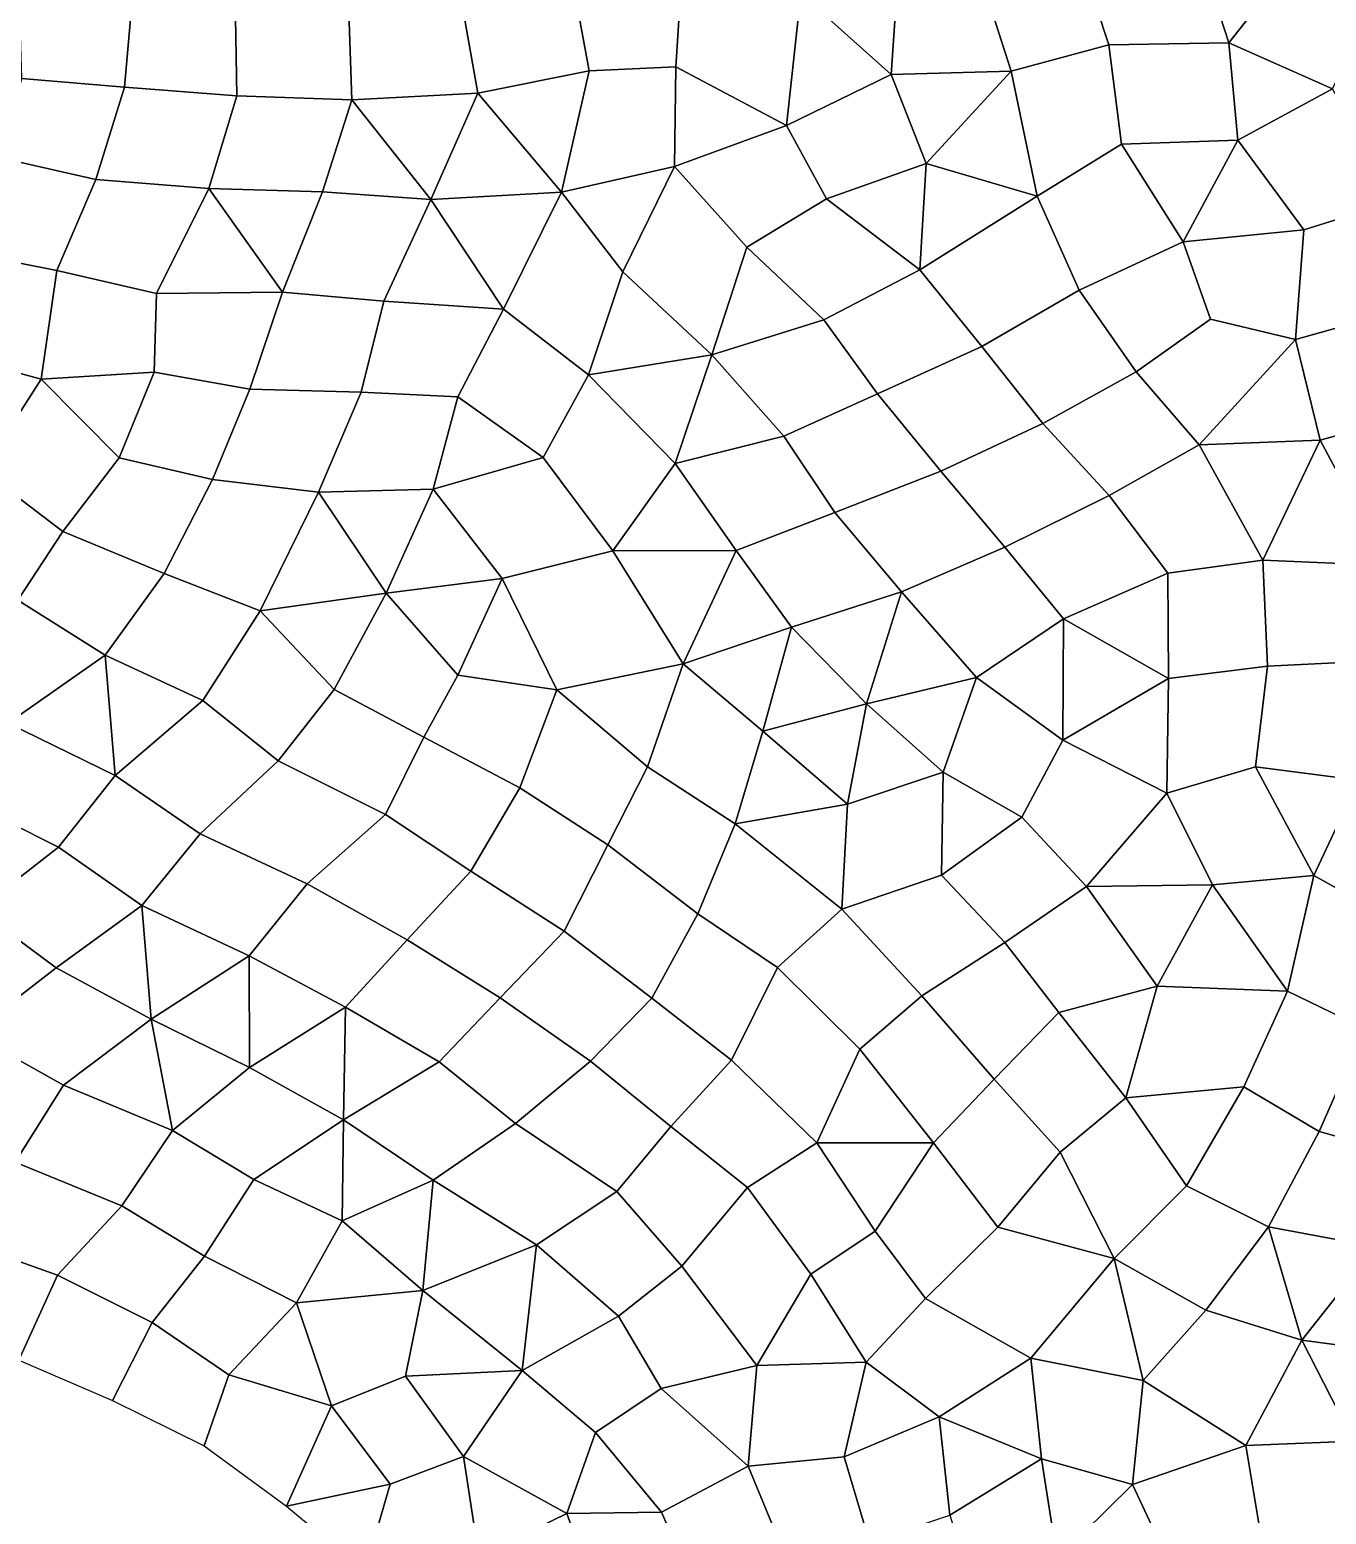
# Model space of a CAD drawing. Extents: x 380707 to 407438, y 6452841 to 6483357.
# Drawn here: x 387707 to 388850, y 6456448 to 6457756 of the extents above; entities that cross this region are included whole.
import ezdxf

# ---------------------------------------------------------------- set-up
doc = ezdxf.new("R2010")
doc.units = 0
for name, color, linetype in [('MESH_BOUND', 25, 'CONTINUOUS'), ('MESH_ELEMS', 18, 'CONTINUOUS'), ('MESH_NODES', 18, 'CONTINUOUS')]:
    doc.layers.add(name, color=color, linetype=linetype)

msp = doc.modelspace()

# ---------------------------------------------------------------- linework, layer by layer
at = {"layer": 'MESH_BOUND', "color": 25}
for points in [[(387697.791, 6456583.48, 1.453), (387780.365, 6456547.82, 1.992)], [(387780.365, 6456547.82, 1.992), (387860.984, 6456507.82, 2.095)], [(387860.984, 6456507.82, 2.095), (387933.621, 6456454.76, 1.772)], [(387933.621, 6456454.76, 1.772), (388002.608, 6456397.11, -0.017)]]:
    msp.add_polyline3d(points, dxfattribs=at)
at = {"layer": 'MESH_ELEMS', "color": 178}
for points in [[(388658.336, 6457742.42, -5.382), (388763.81, 6457744.05, -5.437), (388725.7, 6457862, -5.308), (388624.642, 6457844.11, -6.33)], [(388763.81, 6457744.05, -5.437), (388820.354, 6457815.7, -5.731), (388725.7, 6457862, -5.308), (388763.81, 6457744.05, -5.437)], [(388544.672, 6457805.3, -6.355), (388572.282, 6457719.26, -5.974), (388658.336, 6457742.42, -5.382), (388624.642, 6457844.11, -6.33)], [(388276.815, 6457723.06, -9.481), (388282.503, 6457814.73, -9.718), (388186.59, 6457794.38, -9.752), (388200.298, 6457719.42, -9.618)], [(388386.877, 6457787.52, -8.589), (388282.503, 6457814.73, -9.718), (388276.815, 6457723.06, -9.481), (388374.166, 6457671.24, -8.412)], [(388386.877, 6457787.52, -8.589), (388466.477, 6457716.2, -6.939), (388473.25, 6457814.94, -7.818), (388386.877, 6457787.52, -8.589)], [(388466.477, 6457716.2, -6.939), (388572.282, 6457719.26, -5.974), (388544.672, 6457805.3, -6.355), (388473.25, 6457814.94, -7.818)], [(388855.265, 6457703.53, -4.042), (388902.402, 6457800.97, -5.026), (388820.354, 6457815.7, -5.731), (388763.81, 6457744.05, -5.437)], [(387797.555, 6457781.97, -10.224), (387697.563, 6457798.87, -10.292), (387700.232, 6457712.65, -10.092), (387790.846, 6457705.17, -9.985)], [(388200.298, 6457719.42, -9.618), (388186.59, 6457794.38, -9.752), (388087.983, 6457780.86, -9.9), (388102.358, 6457699.68, -9.727)], [(388386.877, 6457787.52, -8.589), (388374.166, 6457671.24, -8.412), (388466.477, 6457716.2, -6.939), (388386.877, 6457787.52, -8.589)], [(387888.378, 6457784, -10.149), (387797.555, 6457781.97, -10.224), (387790.846, 6457705.17, -9.985), (387889.964, 6457697.28, -9.895)], [(387889.964, 6457697.28, -9.895), (387991.096, 6457693.81, -9.794), (387988.44, 6457780, -10.022), (387888.378, 6457784, -10.149)], [(387991.096, 6457693.81, -9.794), (388102.358, 6457699.68, -9.727), (388087.983, 6457780.86, -9.9), (387988.44, 6457780, -10.022)], [(388669.436, 6457654.7, -3.575), (388658.336, 6457742.42, -5.382), (388572.282, 6457719.26, -5.974), (388594.992, 6457609.16, -4.008)], [(388763.81, 6457744.05, -5.437), (388658.336, 6457742.42, -5.382), (388669.436, 6457654.7, -3.575), (388771.929, 6457658.48, -3.553)], [(388771.929, 6457658.48, -3.553), (388855.265, 6457703.53, -4.042), (388763.81, 6457744.05, -5.437), (388771.929, 6457658.48, -3.553)], [(388275.652, 6457635.05, -9.136), (388276.815, 6457723.06, -9.481), (388200.298, 6457719.42, -9.618), (388175.998, 6457612.44, -9.411)], [(388275.652, 6457635.05, -9.136), (388374.166, 6457671.24, -8.412), (388276.815, 6457723.06, -9.481), (388275.652, 6457635.05, -9.136)], [(387765.735, 6457623.58, -9.826), (387790.846, 6457705.17, -9.985), (387700.232, 6457712.65, -10.092), (387682.964, 6457642.64, -9.879)], [(388200.298, 6457719.42, -9.618), (388102.358, 6457699.68, -9.727), (388175.998, 6457612.44, -9.411), (388200.298, 6457719.42, -9.618)], [(388466.477, 6457716.2, -6.939), (388374.166, 6457671.24, -8.412), (388409.348, 6457606.67, -7.916), (388497.364, 6457637.82, -5.465)], [(388572.282, 6457719.26, -5.974), (388466.477, 6457716.2, -6.939), (388497.364, 6457637.82, -5.465), (388572.282, 6457719.26, -5.974)], [(388572.282, 6457719.26, -5.974), (388497.364, 6457637.82, -5.465), (388594.992, 6457609.16, -4.008), (388572.282, 6457719.26, -5.974)], [(387865.098, 6457615.91, -9.725), (387889.964, 6457697.28, -9.895), (387790.846, 6457705.17, -9.985), (387765.735, 6457623.58, -9.826)], [(387965.276, 6457612.8, -9.658), (387991.096, 6457693.81, -9.794), (387889.964, 6457697.28, -9.895), (387865.098, 6457615.91, -9.725)], [(388060.855, 6457606.09, -9.495), (388102.358, 6457699.68, -9.727), (387991.096, 6457693.81, -9.794), (388060.855, 6457606.09, -9.495)], [(388102.358, 6457699.68, -9.727), (388060.855, 6457606.09, -9.495), (388175.998, 6457612.44, -9.411), (388102.358, 6457699.68, -9.727)], [(388830.163, 6457579.47, -2.677), (388910.703, 6457604.61, -2.411), (388855.265, 6457703.53, -4.042), (388771.929, 6457658.48, -3.553)], [(387991.096, 6457693.81, -9.794), (387965.276, 6457612.8, -9.658), (388060.855, 6457606.09, -9.495), (387991.096, 6457693.81, -9.794)], [(388339.353, 6457564.12, -8.574), (388409.348, 6457606.67, -7.916), (388374.166, 6457671.24, -8.412), (388275.652, 6457635.05, -9.136)], [(388771.929, 6457658.48, -3.553), (388669.436, 6457654.7, -3.575), (388723.768, 6457568.67, -3.137), (388771.929, 6457658.48, -3.553)], [(388771.929, 6457658.48, -3.553), (388723.768, 6457568.67, -3.137), (388830.163, 6457579.47, -2.677), (388771.929, 6457658.48, -3.553)], [(388632.098, 6457526.27, -3.857), (388723.768, 6457568.67, -3.137), (388669.436, 6457654.7, -3.575), (388594.992, 6457609.16, -4.008)], [(387731.28, 6457543.39, -9.719), (387765.735, 6457623.58, -9.826), (387682.964, 6457642.64, -9.879), (387631.872, 6457563.15, -9.799)], [(388275.652, 6457635.05, -9.136), (388175.998, 6457612.44, -9.411), (388230.103, 6457542.23, -9.02), (388275.652, 6457635.05, -9.136)], [(388230.103, 6457542.23, -9.02), (388308.541, 6457469.15, -8.599), (388339.353, 6457564.12, -8.574), (388275.652, 6457635.05, -9.136)], [(388497.364, 6457637.82, -5.465), (388409.348, 6457606.67, -7.916), (388491.671, 6457544.21, -5.697), (388497.364, 6457637.82, -5.465)], [(388491.671, 6457544.21, -5.697), (388594.992, 6457609.16, -4.008), (388497.364, 6457637.82, -5.465), (388491.671, 6457544.21, -5.697)], [(387819.12, 6457523.11, -9.468), (387865.098, 6457615.91, -9.725), (387765.735, 6457623.58, -9.826), (387731.28, 6457543.39, -9.719)], [(387819.12, 6457523.11, -9.468), (387930.21, 6457524.46, -9.364), (387865.098, 6457615.91, -9.725), (387819.12, 6457523.11, -9.468)], [(387965.276, 6457612.8, -9.658), (387865.098, 6457615.91, -9.725), (387930.21, 6457524.46, -9.364), (387965.276, 6457612.8, -9.658)], [(388019.413, 6457516.54, -9.242), (388060.855, 6457606.09, -9.495), (387965.276, 6457612.8, -9.658), (387930.21, 6457524.46, -9.364)], [(388060.855, 6457606.09, -9.495), (388019.413, 6457516.54, -9.242), (388124.921, 6457509.36, -9.142), (388060.855, 6457606.09, -9.495)], [(388175.998, 6457612.44, -9.411), (388060.855, 6457606.09, -9.495), (388124.921, 6457509.36, -9.142), (388175.998, 6457612.44, -9.411)], [(388124.921, 6457509.36, -9.142), (388199.641, 6457451.6, -8.944), (388230.103, 6457542.23, -9.02), (388175.998, 6457612.44, -9.411)], [(388407.219, 6457500.04, -7.986), (388491.671, 6457544.21, -5.697), (388409.348, 6457606.67, -7.916), (388339.353, 6457564.12, -8.574)], [(388546.309, 6457476.42, -4.119), (388632.098, 6457526.27, -3.857), (388594.992, 6457609.16, -4.008), (388491.671, 6457544.21, -5.697)], [(388925.434, 6457511.45, -2.266), (388910.703, 6457604.61, -2.411), (388830.163, 6457579.47, -2.677), (388822.813, 6457482.7, -2.556)], [(388747.806, 6457500.75, -3.112), (388822.813, 6457482.7, -2.556), (388830.163, 6457579.47, -2.677), (388723.768, 6457568.67, -3.137)], [(388632.098, 6457526.27, -3.857), (388682.333, 6457454.23, -4.165), (388747.806, 6457500.75, -3.112), (388723.768, 6457568.67, -3.137)], [(387627.04, 6457472.53, -8.429), (387717.575, 6457447.81, -8.526), (387731.28, 6457543.39, -9.719), (387631.872, 6457563.15, -9.799)], [(388339.353, 6457564.12, -8.574), (388308.541, 6457469.15, -8.599), (388407.219, 6457500.04, -7.986), (388339.353, 6457564.12, -8.574)], [(387819.12, 6457523.11, -9.468), (387731.28, 6457543.39, -9.719), (387717.575, 6457447.81, -8.526), (387817.109, 6457454.03, -9.048)], [(388230.103, 6457542.23, -9.02), (388199.641, 6457451.6, -8.944), (388308.541, 6457469.15, -8.599), (388230.103, 6457542.23, -9.02)], [(388454.446, 6457434.72, -7.075), (388546.309, 6457476.42, -4.119), (388491.671, 6457544.21, -5.697), (388407.219, 6457500.04, -7.986)], [(388600.159, 6457408.74, -4.198), (388682.333, 6457454.23, -4.165), (388632.098, 6457526.27, -3.857), (388546.309, 6457476.42, -4.119)], [(387901.298, 6457438.98, -8.679), (387930.21, 6457524.46, -9.364), (387819.12, 6457523.11, -9.468), (387817.109, 6457454.03, -9.048)], [(387999.316, 6457436.31, -8.706), (388019.413, 6457516.54, -9.242), (387930.21, 6457524.46, -9.364), (387901.298, 6457438.98, -8.679)], [(388084.726, 6457432.09, -8.676), (388124.921, 6457509.36, -9.142), (388019.413, 6457516.54, -9.242), (387999.316, 6457436.31, -8.706)], [(388199.641, 6457451.6, -8.944), (388124.921, 6457509.36, -9.142), (388084.726, 6457432.09, -8.676), (388159.836, 6457378.63, -8.536)], [(388371.924, 6457397.69, -8.237), (388454.446, 6457434.72, -7.075), (388407.219, 6457500.04, -7.986), (388308.541, 6457469.15, -8.599)], [(388737.903, 6457389.92, -3.039), (388822.813, 6457482.7, -2.556), (388747.806, 6457500.75, -3.112), (388682.333, 6457454.23, -4.165)], [(388929.1, 6457417.49, -2.199), (388925.434, 6457511.45, -2.266), (388822.813, 6457482.7, -2.556), (388844.39, 6457394.11, -2.502)], [(388546.309, 6457476.42, -4.119), (388454.446, 6457434.72, -7.075), (388510.337, 6457366.78, -5.009), (388600.159, 6457408.74, -4.198)], [(388822.813, 6457482.7, -2.556), (388737.903, 6457389.92, -3.039), (388844.39, 6457394.11, -2.502), (388822.813, 6457482.7, -2.556)], [(387665.859, 6457367.19, -4.127), (387717.575, 6457447.81, -8.526), (387627.04, 6457472.53, -8.429), (387665.859, 6457367.19, -4.127)], [(388308.541, 6457469.15, -8.599), (388199.641, 6457451.6, -8.944), (388276.169, 6457373.47, -8.627), (388308.541, 6457469.15, -8.599)], [(388371.924, 6457397.69, -8.237), (388308.541, 6457469.15, -8.599), (388276.169, 6457373.47, -8.627), (388371.924, 6457397.69, -8.237)], [(387786.305, 6457378.48, -6.797), (387717.575, 6457447.81, -8.526), (387665.859, 6457367.19, -4.127), (387736.538, 6457313.49, -5.56)], [(387817.109, 6457454.03, -9.048), (387717.575, 6457447.81, -8.526), (387786.305, 6457378.48, -6.797), (387817.109, 6457454.03, -9.048)], [(387868.427, 6457359.27, -6.74), (387901.298, 6457438.98, -8.679), (387817.109, 6457454.03, -9.048), (387786.305, 6457378.48, -6.797)], [(388159.836, 6457378.63, -8.536), (388221.149, 6457296.49, -8.309), (388276.169, 6457373.47, -8.627), (388199.641, 6457451.6, -8.944)], [(388682.333, 6457454.23, -4.165), (388600.159, 6457408.74, -4.198), (388658.529, 6457345.32, -3.831), (388737.903, 6457389.92, -3.039)], [(387961.755, 6457348.13, -7.118), (387999.316, 6457436.31, -8.706), (387901.298, 6457438.98, -8.679), (387868.427, 6457359.27, -6.74)], [(387999.316, 6457436.31, -8.706), (387961.755, 6457348.13, -7.118), (388062.995, 6457350.82, -7.997), (388084.726, 6457432.09, -8.676)], [(388454.446, 6457434.72, -7.075), (388371.924, 6457397.69, -8.237), (388416.89, 6457330.23, -7.479), (388510.337, 6457366.78, -5.009)], [(388084.726, 6457432.09, -8.676), (388062.995, 6457350.82, -7.997), (388159.836, 6457378.63, -8.536), (388084.726, 6457432.09, -8.676)], [(388566.636, 6457299.75, -5.066), (388658.529, 6457345.32, -3.831), (388600.159, 6457408.74, -4.198), (388510.337, 6457366.78, -5.009)], [(388903.436, 6457283.6, -2.093), (388999.694, 6457339.96, -1.855), (388929.1, 6457417.49, -2.199), (388844.39, 6457394.11, -2.502)], [(388329.951, 6457296.95, -8.105), (388416.89, 6457330.23, -7.479), (388371.924, 6457397.69, -8.237), (388276.169, 6457373.47, -8.627)], [(388737.903, 6457389.92, -3.039), (388658.529, 6457345.32, -3.831), (388710.138, 6457276.88, -2.825), (388793.96, 6457288.38, -2.37)], [(388793.96, 6457288.38, -2.37), (388844.39, 6457394.11, -2.502), (388737.903, 6457389.92, -3.039), (388793.96, 6457288.38, -2.37)], [(388793.96, 6457288.38, -2.37), (388903.436, 6457283.6, -2.093), (388844.39, 6457394.11, -2.502), (388793.96, 6457288.38, -2.37)], [(387786.305, 6457378.48, -6.797), (387736.538, 6457313.49, -5.56), (387825.884, 6457276.62, -5.045), (387868.427, 6457359.27, -6.74)], [(388159.836, 6457378.63, -8.536), (388062.995, 6457350.82, -7.997), (388123.548, 6457272.09, -7.885), (388221.149, 6457296.49, -8.309)], [(388329.951, 6457296.95, -8.105), (388276.169, 6457373.47, -8.627), (388221.149, 6457296.49, -8.309), (388329.951, 6457296.95, -8.105)], [(387629.833, 6457294.17, -3.698), (387696.838, 6457252.94, -5.236), (387736.538, 6457313.49, -5.56), (387665.859, 6457367.19, -4.127)], [(387910.365, 6457243.72, -4.728), (387961.755, 6457348.13, -7.118), (387868.427, 6457359.27, -6.74), (387825.884, 6457276.62, -5.045)], [(388510.337, 6457366.78, -5.009), (388416.89, 6457330.23, -7.479), (388475.421, 6457260.48, -5.88), (388566.636, 6457299.75, -5.066)], [(387961.755, 6457348.13, -7.118), (387910.365, 6457243.72, -4.728), (388021.615, 6457259.14, -6.828), (387961.755, 6457348.13, -7.118)], [(388062.995, 6457350.82, -7.997), (387961.755, 6457348.13, -7.118), (388021.615, 6457259.14, -6.828), (388062.995, 6457350.82, -7.997)], [(388062.995, 6457350.82, -7.997), (388021.615, 6457259.14, -6.828), (388123.548, 6457272.09, -7.885), (388062.995, 6457350.82, -7.997)], [(388618.302, 6457236.63, -4.106), (388710.138, 6457276.88, -2.825), (388658.529, 6457345.32, -3.831), (388566.636, 6457299.75, -5.066)], [(388378.757, 6457229.2, -7.126), (388475.421, 6457260.48, -5.88), (388416.89, 6457330.23, -7.479), (388329.951, 6457296.95, -8.105)], [(387773.949, 6457204.54, -3.671), (387825.884, 6457276.62, -5.045), (387736.538, 6457313.49, -5.56), (387696.838, 6457252.94, -5.236)], [(388221.149, 6457296.49, -8.309), (388123.548, 6457272.09, -7.885), (388171.917, 6457174.02, -7.334), (388283.196, 6457196.86, -7.545)], [(388283.196, 6457196.86, -7.545), (388329.951, 6457296.95, -8.105), (388221.149, 6457296.49, -8.309), (388283.196, 6457196.86, -7.545)], [(388329.951, 6457296.95, -8.105), (388283.196, 6457196.86, -7.545), (388378.757, 6457229.2, -7.126), (388329.951, 6457296.95, -8.105)], [(388566.636, 6457299.75, -5.066), (388475.421, 6457260.48, -5.88), (388541.576, 6457184.99, -5.42), (388618.302, 6457236.63, -4.106)], [(388797.887, 6457194.99, -2.038), (388793.96, 6457288.38, -2.37), (388710.138, 6457276.88, -2.825), (388710.65, 6457184.16, -2.374)], [(388881.417, 6457199.06, -1.851), (388903.436, 6457283.6, -2.093), (388793.96, 6457288.38, -2.37), (388797.887, 6457194.99, -2.038)], [(387859.854, 6457164.69, -4.778), (387910.365, 6457243.72, -4.728), (387825.884, 6457276.62, -5.045), (387773.949, 6457204.54, -3.671)], [(388021.615, 6457259.14, -6.828), (388084.618, 6457187.06, -6.869), (388123.548, 6457272.09, -7.885), (388021.615, 6457259.14, -6.828)], [(388171.917, 6457174.02, -7.334), (388123.548, 6457272.09, -7.885), (388084.618, 6457187.06, -6.869), (388171.917, 6457174.02, -7.334)], [(388710.138, 6457276.88, -2.825), (388618.302, 6457236.63, -4.106), (388710.65, 6457184.16, -2.374), (388710.138, 6457276.88, -2.825)], [(387688.338, 6457144.53, -3.602), (387773.949, 6457204.54, -3.671), (387696.838, 6457252.94, -5.236), (387617.321, 6457207.4, -4.763)], [(388021.615, 6457259.14, -6.828), (387910.365, 6457243.72, -4.728), (387975.746, 6457174.25, -5.55), (388021.615, 6457259.14, -6.828)], [(387975.746, 6457174.25, -5.55), (388054.603, 6457132.21, -6.16), (388084.618, 6457187.06, -6.869), (388021.615, 6457259.14, -6.828)], [(388475.421, 6457260.48, -5.88), (388378.757, 6457229.2, -7.126), (388444.762, 6457161.81, -6.311), (388475.421, 6457260.48, -5.88)], [(388475.421, 6457260.48, -5.88), (388444.762, 6457161.81, -6.311), (388541.576, 6457184.99, -5.42), (388475.421, 6457260.48, -5.88)], [(387975.746, 6457174.25, -5.55), (387910.365, 6457243.72, -4.728), (387859.854, 6457164.69, -4.778), (387926.302, 6457111.48, -5.611)], [(388378.757, 6457229.2, -7.126), (388283.196, 6457196.86, -7.545), (388353.492, 6457137.6, -6.627), (388378.757, 6457229.2, -7.126)], [(388444.762, 6457161.81, -6.311), (388378.757, 6457229.2, -7.126), (388353.492, 6457137.6, -6.627), (388444.762, 6457161.81, -6.311)], [(388618.302, 6457236.63, -4.106), (388541.576, 6457184.99, -5.42), (388617.757, 6457129.72, -2.78), (388618.302, 6457236.63, -4.106)], [(388710.65, 6457184.16, -2.374), (388618.302, 6457236.63, -4.106), (388617.757, 6457129.72, -2.78), (388710.65, 6457184.16, -2.374)], [(387688.338, 6457144.53, -3.602), (387782.711, 6457098.62, -3.872), (387773.949, 6457204.54, -3.671), (387688.338, 6457144.53, -3.602)], [(387773.949, 6457204.54, -3.671), (387782.711, 6457098.62, -3.872), (387859.854, 6457164.69, -4.778), (387773.949, 6457204.54, -3.671)], [(388878.118, 6457094.48, -1.733), (388881.417, 6457199.06, -1.851), (388797.887, 6457194.99, -2.038), (388787.491, 6457106.26, -1.863)], [(388139.165, 6457087.7, -6.512), (388171.917, 6457174.02, -7.334), (388084.618, 6457187.06, -6.869), (388054.603, 6457132.21, -6.16)], [(388171.917, 6457174.02, -7.334), (388251.636, 6457106.25, -6.87), (388283.196, 6457196.86, -7.545), (388171.917, 6457174.02, -7.334)], [(388353.492, 6457137.6, -6.627), (388283.196, 6457196.86, -7.545), (388251.636, 6457106.25, -6.87), (388329.011, 6457056.05, -6.21)], [(388787.491, 6457106.26, -1.863), (388797.887, 6457194.99, -2.038), (388710.65, 6457184.16, -2.374), (388709.202, 6457082.9, -1.982)], [(388020.826, 6457064.05, -5.945), (388054.603, 6457132.21, -6.16), (387975.746, 6457174.25, -5.55), (387926.302, 6457111.48, -5.611)], [(388251.636, 6457106.25, -6.87), (388171.917, 6457174.02, -7.334), (388139.165, 6457087.7, -6.512), (388216.762, 6457037.47, -6.573)], [(388444.762, 6457161.81, -6.311), (388512.202, 6457101.59, -5.519), (388541.576, 6457184.99, -5.42), (388444.762, 6457161.81, -6.311)], [(388617.757, 6457129.72, -2.78), (388541.576, 6457184.99, -5.42), (388512.202, 6457101.59, -5.519), (388581.582, 6457061.83, -2.813)], [(388710.65, 6457184.16, -2.374), (388617.757, 6457129.72, -2.78), (388709.202, 6457082.9, -1.982), (388710.65, 6457184.16, -2.374)], [(387857.737, 6457047.06, -5.246), (387926.302, 6457111.48, -5.611), (387859.854, 6457164.69, -4.778), (387782.711, 6457098.62, -3.872)], [(388353.492, 6457137.6, -6.627), (388427.854, 6457073.43, -6.166), (388444.762, 6457161.81, -6.311), (388353.492, 6457137.6, -6.627)], [(388427.854, 6457073.43, -6.166), (388512.202, 6457101.59, -5.519), (388444.762, 6457161.81, -6.311), (388427.854, 6457073.43, -6.166)], [(387688.338, 6457144.53, -3.602), (387641.418, 6457081.13, -2.173), (387732.795, 6457035.42, -2.911), (387782.711, 6457098.62, -3.872)], [(388329.011, 6457056.05, -6.21), (388427.854, 6457073.43, -6.166), (388353.492, 6457137.6, -6.627), (388329.011, 6457056.05, -6.21)], [(388139.165, 6457087.7, -6.512), (388054.603, 6457132.21, -6.16), (388020.826, 6457064.05, -5.945), (388096.119, 6457014.23, -6.176)], [(388709.202, 6457082.9, -1.982), (388617.757, 6457129.72, -2.78), (388581.582, 6457061.83, -2.813), (388638.472, 6457000.61, -1.95)], [(387926.302, 6457111.48, -5.611), (387857.737, 6457047.06, -5.246), (387951.954, 6457003.13, -5.662), (388020.826, 6457064.05, -5.945)], [(387806.314, 6456983.92, -2.687), (387857.737, 6457047.06, -5.246), (387782.711, 6457098.62, -3.872), (387732.795, 6457035.42, -2.911)], [(388216.762, 6457037.47, -6.573), (388296.184, 6456976.72, -6.106), (388329.011, 6457056.05, -6.21), (388251.636, 6457106.25, -6.87)], [(388427.854, 6457073.43, -6.166), (388423.047, 6456980.9, -5.651), (388510.711, 6457010.82, -4.052), (388512.202, 6457101.59, -5.519)], [(388510.711, 6457010.82, -4.052), (388581.582, 6457061.83, -2.813), (388512.202, 6457101.59, -5.519), (388510.711, 6457010.82, -4.052)], [(388787.491, 6457106.26, -1.863), (388709.202, 6457082.9, -1.982), (388749.685, 6457002.26, -1.67), (388838.74, 6457010.34, -1.666)], [(388838.74, 6457010.34, -1.666), (388878.118, 6457094.48, -1.733), (388787.491, 6457106.26, -1.863), (388838.74, 6457010.34, -1.666)], [(388838.74, 6457010.34, -1.666), (388915.892, 6456967.47, -1.415), (388951.01, 6457045.43, -1.575), (388878.118, 6457094.48, -1.733)], [(387732.795, 6457035.42, -2.911), (387641.418, 6457081.13, -2.173), (387661.712, 6456980.33, -0.505), (387732.795, 6457035.42, -2.911)], [(388096.119, 6457014.23, -6.176), (388178.4, 6456961.54, -6.019), (388216.762, 6457037.47, -6.573), (388139.165, 6457087.7, -6.512)], [(388749.685, 6457002.26, -1.67), (388709.202, 6457082.9, -1.982), (388638.472, 6457000.61, -1.95), (388749.685, 6457002.26, -1.67)], [(388423.047, 6456980.9, -5.651), (388427.854, 6457073.43, -6.166), (388329.011, 6457056.05, -6.21), (388423.047, 6456980.9, -5.651)], [(388020.826, 6457064.05, -5.945), (387951.954, 6457003.13, -5.662), (388040.071, 6456953.78, -5.759), (388096.119, 6457014.23, -6.176)], [(388296.184, 6456976.72, -6.106), (388366.173, 6456929.37, -5.703), (388423.047, 6456980.9, -5.651), (388329.011, 6457056.05, -6.21)], [(388581.582, 6457061.83, -2.813), (388510.711, 6457010.82, -4.052), (388566.62, 6456951.3, -2.121), (388638.472, 6457000.61, -1.95)], [(387900.765, 6456939.57, -3.045), (387951.954, 6457003.13, -5.662), (387857.737, 6457047.06, -5.246), (387806.314, 6456983.92, -2.687)], [(387730.622, 6456929.03, -0.57), (387806.314, 6456983.92, -2.687), (387732.795, 6457035.42, -2.911), (387661.712, 6456980.33, -0.505)], [(388178.4, 6456961.54, -6.019), (388255.422, 6456902.32, -5.402), (388296.184, 6456976.72, -6.106), (388216.762, 6457037.47, -6.573)], [(387985.786, 6456894.34, -4.679), (388040.071, 6456953.78, -5.759), (387951.954, 6457003.13, -5.662), (387900.765, 6456939.57, -3.045)], [(388121.984, 6456902.76, -5.352), (388178.4, 6456961.54, -6.019), (388096.119, 6457014.23, -6.176), (388040.071, 6456953.78, -5.759)], [(388493.44, 6456904.54, -2.591), (388566.62, 6456951.3, -2.121), (388510.711, 6457010.82, -4.052), (388423.047, 6456980.9, -5.651)], [(388838.74, 6457010.34, -1.666), (388749.685, 6457002.26, -1.67), (388815.702, 6456908.62, -0.851), (388838.74, 6457010.34, -1.666)], [(388815.702, 6456908.62, -0.851), (388883.623, 6456875.6, -0.801), (388915.892, 6456967.47, -1.415), (388838.74, 6457010.34, -1.666)], [(388614.132, 6456889.84, -1.566), (388700.784, 6456912.98, -1.287), (388638.472, 6457000.61, -1.95), (388566.62, 6456951.3, -2.121)], [(388700.784, 6456912.98, -1.287), (388749.685, 6457002.26, -1.67), (388638.472, 6457000.61, -1.95), (388700.784, 6456912.98, -1.287)], [(388749.685, 6457002.26, -1.67), (388700.784, 6456912.98, -1.287), (388815.702, 6456908.62, -0.851), (388749.685, 6457002.26, -1.67)], [(387730.622, 6456929.03, -0.57), (387661.712, 6456980.33, -0.505), (387655.91, 6456871.13, -0.454), (387730.622, 6456929.03, -0.57)], [(387806.314, 6456983.92, -2.687), (387730.622, 6456929.03, -0.57), (387814.347, 6456883.85, -0.72), (387806.314, 6456983.92, -2.687)], [(387814.347, 6456883.85, -0.72), (387900.765, 6456939.57, -3.045), (387806.314, 6456983.92, -2.687), (387814.347, 6456883.85, -0.72)], [(388255.422, 6456902.32, -5.402), (388325.871, 6456847.77, -4.581), (388366.173, 6456929.37, -5.703), (388296.184, 6456976.72, -6.106)], [(388366.173, 6456929.37, -5.703), (388438.911, 6456857.36, -2.772), (388493.44, 6456904.54, -2.591), (388423.047, 6456980.9, -5.651)], [(388040.071, 6456953.78, -5.759), (387985.786, 6456894.34, -4.679), (388068.122, 6456846.15, -4.834), (388121.984, 6456902.76, -5.352)], [(388201.45, 6456846.76, -4.709), (388255.422, 6456902.32, -5.402), (388178.4, 6456961.54, -6.019), (388121.984, 6456902.76, -5.352)], [(388557.276, 6456830.96, -1.452), (388614.132, 6456889.84, -1.566), (388566.62, 6456951.3, -2.121), (388493.44, 6456904.54, -2.591)], [(387814.347, 6456883.85, -0.72), (387901.02, 6456841.15, -1.314), (387900.765, 6456939.57, -3.045), (387814.347, 6456883.85, -0.72)], [(387901.02, 6456841.15, -1.314), (387985.786, 6456894.34, -4.679), (387900.765, 6456939.57, -3.045), (387901.02, 6456841.15, -1.314)], [(387737.301, 6456825.84, -0.365), (387814.347, 6456883.85, -0.72), (387730.622, 6456929.03, -0.57), (387655.91, 6456871.13, -0.454)], [(388438.911, 6456857.36, -2.772), (388366.173, 6456929.37, -5.703), (388325.871, 6456847.77, -4.581), (388401.066, 6456775.02, -1.931)], [(388614.132, 6456889.84, -1.566), (388673.235, 6456814.58, -0.709), (388700.784, 6456912.98, -1.287), (388614.132, 6456889.84, -1.566)], [(388777.183, 6456824.36, -0.671), (388815.702, 6456908.62, -0.851), (388700.784, 6456912.98, -1.287), (388673.235, 6456814.58, -0.709)], [(388135.549, 6456792.08, -3.799), (388201.45, 6456846.76, -4.709), (388121.984, 6456902.76, -5.352), (388068.122, 6456846.15, -4.834)], [(388272.337, 6456789.16, -3.377), (388325.871, 6456847.77, -4.581), (388255.422, 6456902.32, -5.402), (388201.45, 6456846.76, -4.709)], [(388438.911, 6456857.36, -2.772), (388503.694, 6456775.02, -0.871), (388557.276, 6456830.96, -1.452), (388493.44, 6456904.54, -2.591)], [(388883.623, 6456875.6, -0.801), (388815.702, 6456908.62, -0.851), (388777.183, 6456824.36, -0.671), (388843.44, 6456784.88, -0.695)], [(387983.957, 6456795.1, -2.505), (387985.786, 6456894.34, -4.679), (387901.02, 6456841.15, -1.314), (387983.957, 6456795.1, -2.505)], [(387985.786, 6456894.34, -4.679), (387983.957, 6456795.1, -2.505), (388068.122, 6456846.15, -4.834), (387985.786, 6456894.34, -4.679)], [(388673.235, 6456814.58, -0.709), (388614.132, 6456889.84, -1.566), (388557.276, 6456830.96, -1.452), (388615.27, 6456766.65, -0.623)], [(387833.284, 6456785.8, -0.47), (387814.347, 6456883.85, -0.72), (387737.301, 6456825.84, -0.365), (387833.284, 6456785.8, -0.47)], [(387901.02, 6456841.15, -1.314), (387814.347, 6456883.85, -0.72), (387833.284, 6456785.8, -0.47), (387901.02, 6456841.15, -1.314)], [(388883.623, 6456875.6, -0.801), (388843.44, 6456784.88, -0.695), (388925.288, 6456762.21, -2.166), (388962.342, 6456848.25, -1.48)], [(387617.184, 6456804.6, -0.342), (387694.73, 6456757.84, -0.259), (387737.301, 6456825.84, -0.365), (387655.91, 6456871.13, -0.454)], [(388068.122, 6456846.15, -4.834), (387983.957, 6456795.1, -2.505), (388062.787, 6456741.98, -2.344), (388135.549, 6456792.08, -3.799)], [(388224.651, 6456732.01, -1.059), (388272.337, 6456789.16, -3.377), (388201.45, 6456846.76, -4.709), (388135.549, 6456792.08, -3.799)], [(388339.792, 6456735.52, -1.022), (388401.066, 6456775.02, -1.931), (388325.871, 6456847.77, -4.581), (388272.337, 6456789.16, -3.377)], [(388503.694, 6456775.02, -0.871), (388438.911, 6456857.36, -2.772), (388401.066, 6456775.02, -1.931), (388503.694, 6456775.02, -0.871)], [(387904.785, 6456742.56, -0.434), (387983.957, 6456795.1, -2.505), (387901.02, 6456841.15, -1.314), (387833.284, 6456785.8, -0.47)], [(387788.735, 6456719.32, -0.455), (387833.284, 6456785.8, -0.47), (387737.301, 6456825.84, -0.365), (387694.73, 6456757.84, -0.259)], [(388503.694, 6456775.02, -0.871), (388560.276, 6456700.61, -0.746), (388615.27, 6456766.65, -0.623), (388557.276, 6456830.96, -1.452)], [(388673.235, 6456814.58, -0.709), (388726.537, 6456737.12, -0.667), (388777.183, 6456824.36, -0.671), (388673.235, 6456814.58, -0.709)], [(388726.537, 6456737.12, -0.667), (388798.807, 6456700.78, -0.789), (388843.44, 6456784.88, -0.695), (388777.183, 6456824.36, -0.671)], [(388726.537, 6456737.12, -0.667), (388673.235, 6456814.58, -0.709), (388615.27, 6456766.65, -0.623), (388662.949, 6456672.87, -0.619)], [(387904.785, 6456742.56, -0.434), (387982.734, 6456706.17, -0.317), (387983.957, 6456795.1, -2.505), (387904.785, 6456742.56, -0.434)], [(387983.957, 6456795.1, -2.505), (387982.734, 6456706.17, -0.317), (388062.787, 6456741.98, -2.344), (387983.957, 6456795.1, -2.505)], [(387861.471, 6456675.16, -0.364), (387904.785, 6456742.56, -0.434), (387833.284, 6456785.8, -0.47), (387788.735, 6456719.32, -0.455)], [(388135.549, 6456792.08, -3.799), (388062.787, 6456741.98, -2.344), (388153.845, 6456685.16, -0.432), (388224.651, 6456732.01, -1.059)], [(388339.792, 6456735.52, -1.022), (388272.337, 6456789.16, -3.377), (388224.651, 6456732.01, -1.059), (388281.898, 6456666.23, -0.437)], [(388893.039, 6456683.38, -2.319), (388925.288, 6456762.21, -2.166), (388843.44, 6456784.88, -0.695), (388798.807, 6456700.78, -0.789)], [(388339.792, 6456735.52, -1.022), (388395.781, 6456659.18, -0.618), (388452.438, 6456696.95, -0.544), (388401.066, 6456775.02, -1.931)], [(388452.438, 6456696.95, -0.544), (388503.694, 6456775.02, -0.871), (388401.066, 6456775.02, -1.931), (388452.438, 6456696.95, -0.544)], [(388560.276, 6456700.61, -0.746), (388503.694, 6456775.02, -0.871), (388452.438, 6456696.95, -0.544), (388496.542, 6456637.61, -0.478)], [(387731.785, 6456658.22, -0.385), (387788.735, 6456719.32, -0.455), (387694.73, 6456757.84, -0.259), (387636.972, 6456692.13, -0.256)], [(388662.949, 6456672.87, -0.619), (388615.27, 6456766.65, -0.623), (388560.276, 6456700.61, -0.746), (388662.949, 6456672.87, -0.619)], [(387942.369, 6456633.89, -0.351), (387982.734, 6456706.17, -0.317), (387904.785, 6456742.56, -0.434), (387861.471, 6456675.16, -0.364)], [(388053.858, 6456644.93, -0.371), (388062.787, 6456741.98, -2.344), (387982.734, 6456706.17, -0.317), (388053.858, 6456644.93, -0.371)], [(388062.787, 6456741.98, -2.344), (388053.858, 6456644.93, -0.371), (388153.845, 6456685.16, -0.432), (388062.787, 6456741.98, -2.344)], [(388224.651, 6456732.01, -1.059), (388153.845, 6456685.16, -0.432), (388226.188, 6456622.06, -0.358), (388281.898, 6456666.23, -0.437)], [(388395.781, 6456659.18, -0.618), (388339.792, 6456735.52, -1.022), (388281.898, 6456666.23, -0.437), (388348.108, 6456578.82, -0.431)], [(388726.537, 6456737.12, -0.667), (388662.949, 6456672.87, -0.619), (388743.751, 6456627.39, -0.712), (388798.807, 6456700.78, -0.789)], [(387788.735, 6456719.32, -0.455), (387731.785, 6456658.22, -0.385), (387815.171, 6456616.67, -0.298), (387861.471, 6456675.16, -0.364)], [(388053.858, 6456644.93, -0.371), (387982.734, 6456706.17, -0.317), (387942.369, 6456633.89, -0.351), (388053.858, 6456644.93, -0.371)], [(387731.785, 6456658.22, -0.385), (387636.972, 6456692.13, -0.256), (387615.304, 6456619.35, 1.198), (387697.791, 6456583.48, 1.453)], [(388395.781, 6456659.18, -0.618), (388444.41, 6456581.61, -0.495), (388496.542, 6456637.61, -0.478), (388452.438, 6456696.95, -0.544)], [(388589.635, 6456585.07, -0.645), (388662.949, 6456672.87, -0.619), (388560.276, 6456700.61, -0.746), (388496.542, 6456637.61, -0.478)], [(388828.215, 6456601.1, -1.976), (388798.807, 6456700.78, -0.789), (388743.751, 6456627.39, -0.712), (388828.215, 6456601.1, -1.976)], [(388828.215, 6456601.1, -1.976), (388893.039, 6456683.38, -2.319), (388798.807, 6456700.78, -0.789), (388828.215, 6456601.1, -1.976)], [(388053.858, 6456644.93, -0.371), (388141.311, 6456574.38, -0.351), (388153.845, 6456685.16, -0.432), (388053.858, 6456644.93, -0.371)], [(388153.845, 6456685.16, -0.432), (388141.311, 6456574.38, -0.351), (388226.188, 6456622.06, -0.358), (388153.845, 6456685.16, -0.432)], [(388929.977, 6456587.57, -2.351), (388969.591, 6456663.61, -2.232), (388893.039, 6456683.38, -2.319), (388828.215, 6456601.1, -1.976)], [(387882.875, 6456570.5, -0.249), (387942.369, 6456633.89, -0.351), (387861.471, 6456675.16, -0.364), (387815.171, 6456616.67, -0.298)], [(388281.898, 6456666.23, -0.437), (388226.188, 6456622.06, -0.358), (388263.664, 6456558.38, -0.356), (388348.108, 6456578.82, -0.431)], [(388589.635, 6456585.07, -0.645), (388688.359, 6456565.55, -0.561), (388662.949, 6456672.87, -0.619), (388589.635, 6456585.07, -0.645)], [(388662.949, 6456672.87, -0.619), (388688.359, 6456565.55, -0.561), (388743.751, 6456627.39, -0.712), (388662.949, 6456672.87, -0.619)], [(387815.171, 6456616.67, -0.298), (387731.785, 6456658.22, -0.385), (387697.791, 6456583.48, 1.453), (387780.365, 6456547.82, 1.992)], [(388444.41, 6456581.61, -0.495), (388395.781, 6456659.18, -0.618), (388348.108, 6456578.82, -0.431), (388444.41, 6456581.61, -0.495)], [(388038.511, 6456569.33, -0.356), (388053.858, 6456644.93, -0.371), (387942.369, 6456633.89, -0.351), (387973.444, 6456543.04, -0.317)], [(388053.858, 6456644.93, -0.371), (388038.511, 6456569.33, -0.356), (388141.311, 6456574.38, -0.351), (388053.858, 6456644.93, -0.371)], [(388508.725, 6456533.53, -0.502), (388589.635, 6456585.07, -0.645), (388496.542, 6456637.61, -0.478), (388444.41, 6456581.61, -0.495)], [(387973.444, 6456543.04, -0.317), (387942.369, 6456633.89, -0.351), (387882.875, 6456570.5, -0.249), (387973.444, 6456543.04, -0.317)], [(388778.851, 6456508.29, -0.715), (388828.215, 6456601.1, -1.976), (388743.751, 6456627.39, -0.712), (388688.359, 6456565.55, -0.561)], [(387780.365, 6456547.82, 1.992), (387860.984, 6456507.82, 2.095), (387882.875, 6456570.5, -0.249), (387815.171, 6456616.67, -0.298)], [(388206.008, 6456519.8, -0.351), (388263.664, 6456558.38, -0.356), (388226.188, 6456622.06, -0.358), (388141.311, 6456574.38, -0.351)], [(388873.735, 6456511.97, -1.639), (388828.215, 6456601.1, -1.976), (388778.851, 6456508.29, -0.715), (388873.735, 6456511.97, -1.639)], [(388929.977, 6456587.57, -2.351), (388828.215, 6456601.1, -1.976), (388873.735, 6456511.97, -1.639), (388929.977, 6456587.57, -2.351)], [(388508.725, 6456533.53, -0.502), (388599.015, 6456496.33, -0.536), (388589.635, 6456585.07, -0.645), (388508.725, 6456533.53, -0.502)], [(388599.015, 6456496.33, -0.536), (388679.12, 6456473.98, -0.563), (388688.359, 6456565.55, -0.561), (388589.635, 6456585.07, -0.645)], [(388141.311, 6456574.38, -0.351), (388038.511, 6456569.33, -0.356), (388089.598, 6456498.66, -0.282), (388141.311, 6456574.38, -0.351)], [(388089.598, 6456498.66, -0.282), (388180.664, 6456448.36, -0.342), (388206.008, 6456519.8, -0.351), (388141.311, 6456574.38, -0.351)], [(388263.664, 6456558.38, -0.356), (388340.348, 6456489.87, -0.37), (388348.108, 6456578.82, -0.431), (388263.664, 6456558.38, -0.356)], [(388424.885, 6456498.12, -0.423), (388444.41, 6456581.61, -0.495), (388348.108, 6456578.82, -0.431), (388340.348, 6456489.87, -0.37)], [(388444.41, 6456581.61, -0.495), (388424.885, 6456498.12, -0.423), (388508.725, 6456533.53, -0.502), (388444.41, 6456581.61, -0.495)], [(387860.984, 6456507.82, 2.095), (387933.621, 6456454.76, 1.772), (387973.444, 6456543.04, -0.317), (387882.875, 6456570.5, -0.249)], [(388025.112, 6456474.22, -0.321), (388089.598, 6456498.66, -0.282), (388038.511, 6456569.33, -0.356), (387973.444, 6456543.04, -0.317)], [(388264.123, 6456449.46, -0.364), (388340.348, 6456489.87, -0.37), (388263.664, 6456558.38, -0.356), (388206.008, 6456519.8, -0.351)], [(388778.851, 6456508.29, -0.715), (388688.359, 6456565.55, -0.561), (388679.12, 6456473.98, -0.563), (388778.851, 6456508.29, -0.715)], [(388025.112, 6456474.22, -0.321), (387973.444, 6456543.04, -0.317), (387933.621, 6456454.76, 1.772), (388025.112, 6456474.22, -0.321)], [(388518.2, 6456446.82, -0.43), (388508.725, 6456533.53, -0.502), (388424.885, 6456498.12, -0.423), (388447.275, 6456422.99, -0.366)], [(388599.015, 6456496.33, -0.536), (388508.725, 6456533.53, -0.502), (388518.2, 6456446.82, -0.43), (388599.015, 6456496.33, -0.536)], [(388264.123, 6456449.46, -0.364), (388206.008, 6456519.8, -0.351), (388180.664, 6456448.36, -0.342), (388264.123, 6456449.46, -0.364)], [(388791.628, 6456432.3, -0.559), (388778.851, 6456508.29, -0.715), (388679.12, 6456473.98, -0.563), (388718.013, 6456390.35, -0.533)], [(388873.735, 6456511.97, -1.639), (388778.851, 6456508.29, -0.715), (388791.628, 6456432.3, -0.559), (388885.993, 6456426.93, -0.997)], [(388025.112, 6456474.22, -0.321), (388002.608, 6456397.11, -0.017), (388103.154, 6456410.4, -0.256), (388089.598, 6456498.66, -0.282)], [(388103.154, 6456410.4, -0.256), (388180.664, 6456448.36, -0.342), (388089.598, 6456498.66, -0.282), (388103.154, 6456410.4, -0.256)], [(388424.885, 6456498.12, -0.423), (388340.348, 6456489.87, -0.37), (388374.558, 6456407.42, -0.425), (388447.275, 6456422.99, -0.366)], [(388612.779, 6456408.46, -0.484), (388599.015, 6456496.33, -0.536), (388518.2, 6456446.82, -0.43), (388541.234, 6456373.83, -0.551)], [(388679.12, 6456473.98, -0.563), (388599.015, 6456496.33, -0.536), (388612.779, 6456408.46, -0.484), (388679.12, 6456473.98, -0.563)], [(388264.123, 6456449.46, -0.364), (388296.704, 6456374.74, -0.504), (388374.558, 6456407.42, -0.425), (388340.348, 6456489.87, -0.37)], [(387933.621, 6456454.76, 1.772), (388002.608, 6456397.11, -0.017), (388025.112, 6456474.22, -0.321), (387933.621, 6456454.76, 1.772)], [(388718.013, 6456390.35, -0.533), (388679.12, 6456473.98, -0.563), (388612.779, 6456408.46, -0.484), (388642.168, 6456338.42, -0.516)], [(388103.154, 6456410.4, -0.256), (388156.977, 6456334.78, -0.322), (388209.513, 6456368.27, -0.319), (388180.664, 6456448.36, -0.342)], [(388264.123, 6456449.46, -0.364), (388180.664, 6456448.36, -0.342), (388209.513, 6456368.27, -0.319), (388296.704, 6456374.74, -0.504)]]:
    msp.add_3dface(points, dxfattribs=at)
at = {"layer": 'MESH_NODES', "color": 18}
for p in [(388658.336, 6457742.42, -5.382), (388763.81, 6457744.05, -5.437), (388276.815, 6457723.06, -9.481), (388200.298, 6457719.42, -9.618), (388466.477, 6457716.2, -6.939), (388572.282, 6457719.26, -5.974), (387790.846, 6457705.17, -9.985), (387889.964, 6457697.28, -9.895), (388102.358, 6457699.68, -9.727), (387991.096, 6457693.81, -9.794), (388374.166, 6457671.24, -8.412), (388771.929, 6457658.48, -3.553), (388669.436, 6457654.7, -3.575), (388275.652, 6457635.05, -9.136), (388497.364, 6457637.82, -5.465), (387765.735, 6457623.58, -9.826), (387865.098, 6457615.91, -9.725), (387965.276, 6457612.8, -9.658), (388060.855, 6457606.09, -9.495), (388175.998, 6457612.44, -9.411), (388409.348, 6457606.67, -7.916), (388594.992, 6457609.16, -4.008), (388830.163, 6457579.47, -2.677), (388723.768, 6457568.67, -3.137), (388339.353, 6457564.12, -8.574), (387731.28, 6457543.39, -9.719), (388230.103, 6457542.23, -9.02), (388491.671, 6457544.21, -5.697), (388632.098, 6457526.27, -3.857), (387819.12, 6457523.11, -9.468), (387930.21, 6457524.46, -9.364), (388019.413, 6457516.54, -9.242), (388124.921, 6457509.36, -9.142), (388407.219, 6457500.04, -7.986), (388747.806, 6457500.75, -3.112), (388546.309, 6457476.42, -4.119), (388822.813, 6457482.7, -2.556), (388308.541, 6457469.15, -8.599), (387717.575, 6457447.81, -8.526), (387817.109, 6457454.03, -9.048), (388199.641, 6457451.6, -8.944), (388682.333, 6457454.23, -4.165), (387901.298, 6457438.98, -8.679), (387999.316, 6457436.31, -8.706), (388454.446, 6457434.72, -7.075), (388084.726, 6457432.09, -8.676), (388600.159, 6457408.74, -4.198), (388371.924, 6457397.69, -8.237), (388737.903, 6457389.92, -3.039), (388844.39, 6457394.11, -2.502), (387786.305, 6457378.48, -6.797), (388159.836, 6457378.63, -8.536), (388276.169, 6457373.47, -8.627), (387868.427, 6457359.27, -6.74), (388510.337, 6457366.78, -5.009), (387961.755, 6457348.13, -7.118), (388062.995, 6457350.82, -7.997), (388658.529, 6457345.32, -3.831), (388416.89, 6457330.23, -7.479), (387736.538, 6457313.49, -5.56), (388221.149, 6457296.49, -8.309), (388329.951, 6457296.95, -8.105), (388566.636, 6457299.75, -5.066), (388793.96, 6457288.38, -2.37), (387825.884, 6457276.62, -5.045), (388123.548, 6457272.09, -7.885), (388710.138, 6457276.88, -2.825), (388021.615, 6457259.14, -6.828), (388475.421, 6457260.48, -5.88), (387910.365, 6457243.72, -4.728), (388378.757, 6457229.2, -7.126), (388618.302, 6457236.63, -4.106), (387773.949, 6457204.54, -3.671), (388084.618, 6457187.06, -6.869), (388283.196, 6457196.86, -7.545), (388797.887, 6457194.99, -2.038), (387975.746, 6457174.25, -5.55), (388171.917, 6457174.02, -7.334), (388541.576, 6457184.99, -5.42), (388710.65, 6457184.16, -2.374), (387859.854, 6457164.69, -4.778), (388444.762, 6457161.81, -6.311), (388353.492, 6457137.6, -6.627), (388054.603, 6457132.21, -6.16), (388617.757, 6457129.72, -2.78), (387926.302, 6457111.48, -5.611), (387782.711, 6457098.62, -3.872), (388251.636, 6457106.25, -6.87), (388512.202, 6457101.59, -5.519), (388787.491, 6457106.26, -1.863), (388139.165, 6457087.7, -6.512), (388709.202, 6457082.9, -1.982), (388427.854, 6457073.43, -6.166), (388020.826, 6457064.05, -5.945), (388329.011, 6457056.05, -6.21), (388581.582, 6457061.83, -2.813), (387857.737, 6457047.06, -5.246), (387732.795, 6457035.42, -2.911), (388216.762, 6457037.47, -6.573), (387951.954, 6457003.13, -5.662), (388096.119, 6457014.23, -6.176), (388510.711, 6457010.82, -4.052), (388838.74, 6457010.34, -1.666), (388638.472, 6457000.61, -1.95), (388749.685, 6457002.26, -1.67), (387806.314, 6456983.92, -2.687), (388296.184, 6456976.72, -6.106), (388423.047, 6456980.9, -5.651), (388040.071, 6456953.78, -5.759), (388178.4, 6456961.54, -6.019), (388566.62, 6456951.3, -2.121), (387900.765, 6456939.57, -3.045), (387730.622, 6456929.03, -0.57), (388366.173, 6456929.37, -5.703), (388700.784, 6456912.98, -1.287), (388121.984, 6456902.76, -5.352), (388255.422, 6456902.32, -5.402), (388493.44, 6456904.54, -2.591), (388815.702, 6456908.62, -0.851), (387985.786, 6456894.34, -4.679), (388614.132, 6456889.84, -1.566), (387814.347, 6456883.85, -0.72), (388068.122, 6456846.15, -4.834), (388201.45, 6456846.76, -4.709), (388325.871, 6456847.77, -4.581), (388438.911, 6456857.36, -2.772), (387901.02, 6456841.15, -1.314), (387737.301, 6456825.84, -0.365), (388557.276, 6456830.96, -1.452), (388777.183, 6456824.36, -0.671), (388673.235, 6456814.58, -0.709), (387983.957, 6456795.1, -2.505), (387833.284, 6456785.8, -0.47), (388135.549, 6456792.08, -3.799), (388272.337, 6456789.16, -3.377), (388843.44, 6456784.88, -0.695), (388401.066, 6456775.02, -1.931), (388503.694, 6456775.02, -0.871), (388615.27, 6456766.65, -0.623), (387904.785, 6456742.56, -0.434), (388062.787, 6456741.98, -2.344), (388224.651, 6456732.01, -1.059), (388339.792, 6456735.52, -1.022), (388726.537, 6456737.12, -0.667), (387788.735, 6456719.32, -0.455), (387982.734, 6456706.17, -0.317), (388452.438, 6456696.95, -0.544), (388560.276, 6456700.61, -0.746), (388798.807, 6456700.78, -0.789), (388153.845, 6456685.16, -0.432), (387861.471, 6456675.16, -0.364), (388281.898, 6456666.23, -0.437), (388662.949, 6456672.87, -0.619), (387731.785, 6456658.22, -0.385), (388395.781, 6456659.18, -0.618), (388053.858, 6456644.93, -0.371), (388496.542, 6456637.61, -0.478), (387942.369, 6456633.89, -0.351), (388743.751, 6456627.39, -0.712), (387815.171, 6456616.67, -0.298), (388226.188, 6456622.06, -0.358), (388828.215, 6456601.1, -1.976), (388589.635, 6456585.07, -0.645), (388141.311, 6456574.38, -0.351), (388348.108, 6456578.82, -0.431), (388444.41, 6456581.61, -0.495), (387882.875, 6456570.5, -0.249), (388038.511, 6456569.33, -0.356), (388263.664, 6456558.38, -0.356), (388688.359, 6456565.55, -0.561), (387780.365, 6456547.82, 1.992), (387973.444, 6456543.04, -0.317), (388508.725, 6456533.53, -0.502), (388206.008, 6456519.8, -0.351), (387860.984, 6456507.82, 2.095), (388778.851, 6456508.29, -0.715), (388089.598, 6456498.66, -0.282), (388424.885, 6456498.12, -0.423), (388599.015, 6456496.33, -0.536), (388340.348, 6456489.87, -0.37), (388025.112, 6456474.22, -0.321), (388679.12, 6456473.98, -0.563), (387933.621, 6456454.76, 1.772), (388180.664, 6456448.36, -0.342), (388264.123, 6456449.46, -0.364)]:
    msp.add_point(p, dxfattribs=at)

doc.saveas('drawing.dxf')
